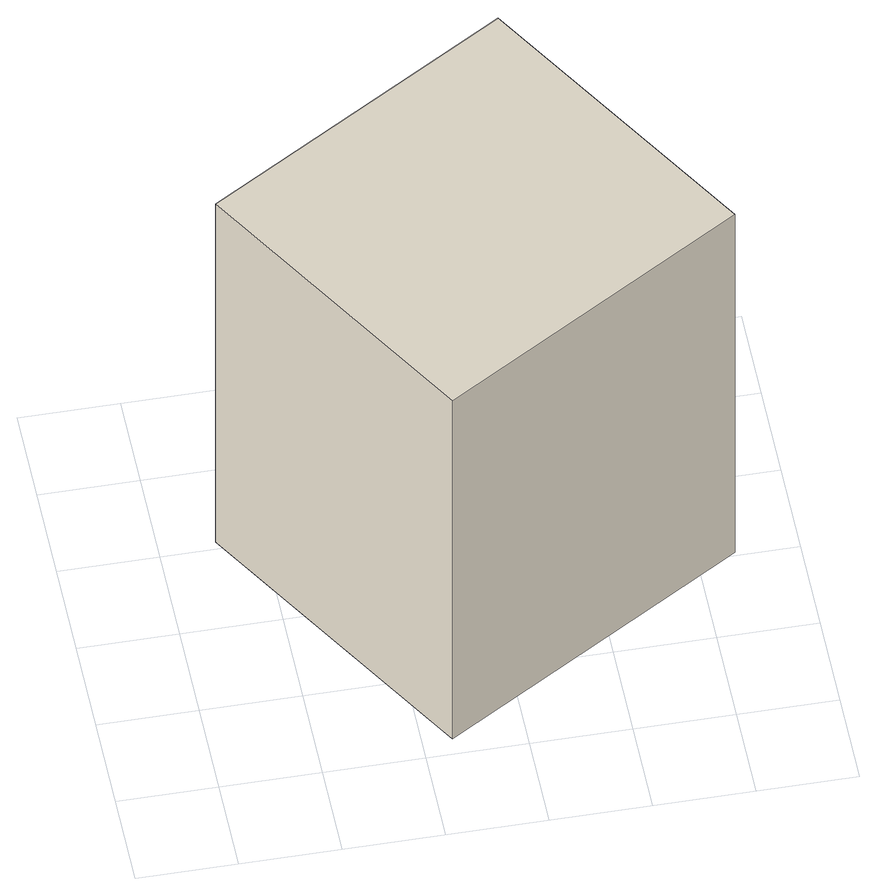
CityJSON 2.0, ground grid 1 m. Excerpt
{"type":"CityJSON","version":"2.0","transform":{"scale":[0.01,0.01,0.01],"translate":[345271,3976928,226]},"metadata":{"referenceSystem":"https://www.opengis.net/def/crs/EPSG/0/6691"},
"CityObjects":{
"building1":{"type":"Building","attributes":{"measuredHeight":4.8},"geometry":[{"type":"Solid","lod":"1","boundaries":[[[[0,1,2,3]],[[2,4,5,3]],[[1,6,4,2]],[[0,7,6,1]],[[3,5,7,0]],[[4,6,7,5]]]]}]}
},
"vertices":[
[363,493,6],[537,204,6],[229,19,6],[55,309,6],[229,19,484],[55,309,484],[537,204,484],[363,493,484]
]}
